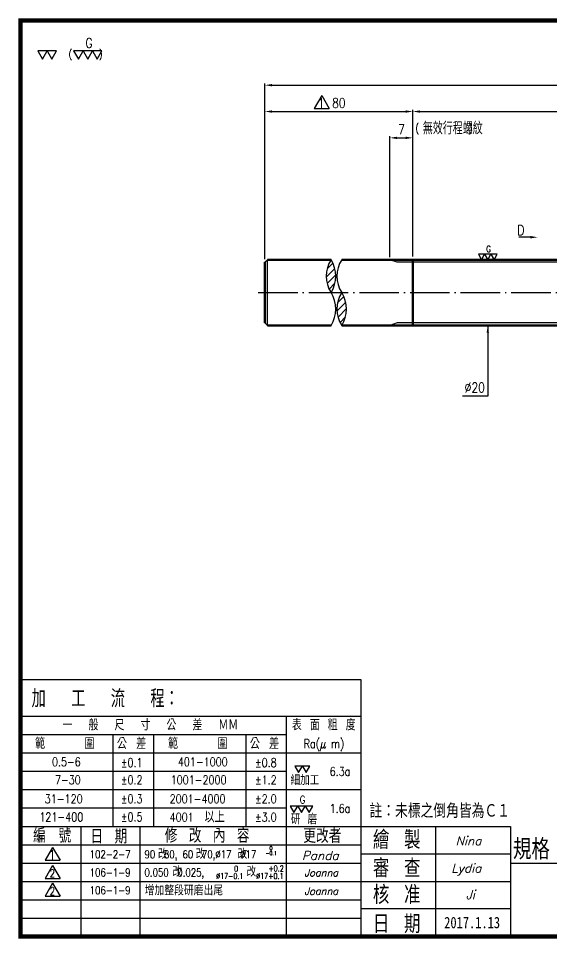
# Model space of a CAD drawing. Header units: millimetres. Extents: x 5676 to 6070, y -308 to -29.
# Drawn here: x 5675.9 to 5837.9, y -308.4 to -28.9 of the extents above; entities that cross this region are included whole.
import ezdxf
from ezdxf.enums import TextEntityAlignment as Align

# ---------------------------------------------------------------- set-up
doc = ezdxf.new("R2010")
doc.units = ezdxf.units.MM
doc.header["$LTSCALE"] = 10
doc.linetypes.add('C', pattern=[2.5625, 2, -0.25, 0.0625, -0.25])
doc.layers.get('0').update_dxf_attribs({"linetype": 'CONTINUOUS'})
doc.layers.get('DEFPOINTS').update_dxf_attribs({"linetype": 'CONTINUOUS'})
for name, color, linetype in [('03', 3, 'CONTINUOUS'), ('04', 4, 'CONTINUOUS'), ('C', 1, 'C')]:
    doc.layers.add(name, color=color, linetype=linetype)
doc.layers.add('AM_0', color=7, linetype='CONTINUOUS', lineweight=50)
doc.layers.add('AM_5', color=3, linetype='CONTINUOUS', lineweight=25)
doc.styles.add('BW_SIMPLEX', font='romans.shx', dxfattribs={"width": 0.8, "bigfont": 'chineset.shx'})
doc.styles.add('SIMPLEX', font='SIMPLEX.shx', dxfattribs={"width": 0.8, "bigfont": 'chineset.shx'})
doc.styles.get("Standard").update_dxf_attribs({"font": 'TXT', "width": 0.8, "bigfont": 'CHINESET'})
doc.styles.add('WW', font='ITALICT.SHX')
doc.dimstyles.new('STANDARD$0', dxfattribs={"dimscale": 0, "dimtxt": 3, "dimasz": 2.2, "dimexe": 0.5, "dimexo": 1, "dimgap": 1.1, "dimtad": 1, "dimdec": 3, "dimrnd": 0.0005, "dimdsep": 46, "dimtxsty": 'SIMPLEX', "dimcen": 0, "dimclrd": 6, "dimclre": 6, "dimclrt": 3, "dimadec": 1, "dimazin": 2, "dimtp": -0.1, "dimtm": 0.2, "dimtfac": 1, "dimtdec": 3, "dimtmove": 2, "dimatfit": 3, "dimfxl": 0, "dimtvp": 0.790698, "dimarcsym": 0})
doc.dimstyles.new('STANDARD$7', dxfattribs={"dimscale": 0, "dimtxt": 3, "dimasz": 2.2, "dimexe": 0.5, "dimexo": 1, "dimgap": 1.1, "dimtad": 1, "dimdec": 3, "dimrnd": 0.0005, "dimdsep": 46, "dimtxsty": 'SIMPLEX', "dimcen": 0, "dimclrd": 6, "dimclre": 6, "dimclrt": 3, "dimadec": 1, "dimazin": 2, "dimtp": -0.1, "dimtm": 0.2, "dimtfac": 1, "dimtdec": 3, "dimtmove": 2, "dimatfit": 3, "dimfxl": 0, "dimtvp": 0.790698, "dimarcsym": 0})

# ---------------------------------------------------------------- blocks, each defined once
blk = doc.blocks.new('*D11')
at = {"layer": 'AM_5', "color": 6, "lineweight": -2}
blk.add_line((5752.99, -57.17), (5793.59, -57.17), dxfattribs=at)
at = {"layer": 'AM_5', "color": 6}
for points in [[(5752.99, -56.81), (5752.99, -57.54), (5750.79, -57.17)], [(5793.59, -56.81), (5793.59, -57.54), (5795.79, -57.17)]]:
    blk.add_solid(points, dxfattribs=at)
at = {"layer": 'DEFPOINTS', "color": 0}
for p in [(5795.79, -57.17), (5750.79, -102.97), (5795.79, -101.92)]:
    blk.add_point(p, dxfattribs=at)
at = {"layer": 'AM_5', "color": 3, "insert": (5773.29, -54.57), "char_height": 3, "attachment_point": 5, "style": 'SIMPLEX'}
blk.add_mtext('80', dxfattribs=at)
blk = doc.blocks.new('*D12')
at = {"layer": 'AM_5', "color": 6, "lineweight": -2}
for p, q in [((5788.79, -101.42), (5788.79, -64.67)), ((5790.99, -65.17), (5793.59, -65.17))]:
    blk.add_line(p, q, dxfattribs=at)
at = {"layer": 'AM_5', "color": 6}
for points in [[(5790.99, -64.81), (5790.99, -65.54), (5788.79, -65.17)], [(5793.59, -64.81), (5793.59, -65.54), (5795.79, -65.17)]]:
    blk.add_solid(points, dxfattribs=at)
at = {"layer": 'DEFPOINTS', "color": 0}
for p in [(5795.79, -65.17), (5788.79, -102.42), (5795.79, -102.17)]:
    blk.add_point(p, dxfattribs=at)
at = {"layer": 'AM_5', "color": 3, "insert": (5792.29, -62.57), "char_height": 3, "attachment_point": 5, "style": 'SIMPLEX'}
blk.add_mtext('7', dxfattribs=at)
blk = doc.blocks.new('*D26')
at = {"color": 6, "lineweight": -2}
for p, q in [((5795.79, -101.17), (5795.79, -56.67)), ((5797.99, -57.17), (5941.59, -57.17)), ((5943.79, -101.97), (5943.79, -56.67))]:
    blk.add_line(p, q, dxfattribs=at)
at = {"color": 6}
for points in [[(5797.99, -56.81), (5797.99, -57.54), (5795.79, -57.17)], [(5941.59, -56.81), (5941.59, -57.54), (5943.79, -57.17)]]:
    blk.add_solid(points, dxfattribs=at)
at = {"layer": 'DEFPOINTS', "color": 0}
for p in [(5943.79, -57.17), (5795.79, -102.17), (5943.79, -102.97)]:
    blk.add_point(p, dxfattribs=at)
at = {"color": 3, "insert": (5869.79, -54.57), "char_height": 3, "attachment_point": 5, "style": 'SIMPLEX'}
blk.add_mtext('1400', dxfattribs=at)
blk = doc.blocks.new('*D28')
at = {"color": 6, "lineweight": -2}
for p, q in [((5750.79, -101.97), (5750.79, -48.67)), ((5752.99, -49.17), (6011.59, -49.17)), ((6013.79, -103.47), (6013.79, -48.67))]:
    blk.add_line(p, q, dxfattribs=at)
at = {"color": 6}
for points in [[(5752.99, -48.81), (5752.99, -49.54), (5750.79, -49.17)], [(6011.59, -48.81), (6011.59, -49.54), (6013.79, -49.17)]]:
    blk.add_solid(points, dxfattribs=at)
at = {"layer": 'DEFPOINTS', "color": 0}
for p in [(6013.79, -49.17), (5750.79, -102.97), (6013.79, -104.47)]:
    blk.add_point(p, dxfattribs=at)
at = {"color": 3, "insert": (5882.29, -46.57), "char_height": 3, "attachment_point": 5, "style": 'SIMPLEX'}
blk.add_mtext('1550', dxfattribs=at)
blk = doc.blocks.new('截斷')
at = {"layer": '04', "ltscale": 0.3}
h = blk.add_hatch(dxfattribs=at)
h.set_pattern_fill('ANSI31', color=256, scale=0.5, style=0)
h.set_pattern_definition([(45, (-8431.4416, -260.9975), (-1.12253202, 1.12253202), [])])
h.paths.add_polyline_path([(-3.26, -10, 0.290592), (-3.26, 0, 0.290592)])
h.paths.add_polyline_path([(0, -20, 0.290592), (0, -10, 0.290592)])
for centre, start, end in [((4.62, -5), 147.5932, 212.4068), ((-11.14, -5), 327.5932, 32.4068), ((7.88, -5), 147.5932, 212.4068), ((-11.14, -15), 327.5932, 32.4068), ((7.88, -15), 147.5932, 212.4068), ((-7.88, -15), 327.5932, 32.4068)]:
    blk.add_arc(centre, 9.33, start, end)
blk = doc.blocks.new('new block')
at = {"layer": '03'}
for p, q in [((-0.17, 6.16), (-3.67, 0.1)), ((-0.17, 6.16), (3.33, 0.1)), ((-3.67, 0.1), (3.33, 0.1))]:
    blk.add_line(p, q, dxfattribs=at)
at = {"layer": '03', "style": 'BW_SIMPLEX', "width": 0.8}
blk.add_text('1', height=4.5, dxfattribs=at).set_placement((-1.91, 0.42))
blk = doc.blocks.new('lib3')
at = {"xscale": 1.097863869848879, "yscale": 1.097863869848879, "zscale": 1.097863869848879}
blk.add_blockref('new block', (0.18, -0.11), dxfattribs=at)
blk = doc.blocks.new('11')
at = {"insert": (-7.17, 2.35), "char_height": 2.7, "width": 17.3924, "attachment_point": 5, "style": 'WW'}
blk.add_mtext('{\\C3;Panda}', dxfattribs=at)
blk = doc.blocks.new('1359741')
at = {"layer": '03'}
for p, q in [((0, 3.94), (-2.27, 0)), ((0, 3.94), (2.27, 0)), ((-2.27, 0), (2.27, 0))]:
    blk.add_line(p, q, dxfattribs=at)
at = {"layer": '03', "style": 'BW_SIMPLEX', "width": 0.8}
blk.add_text('2', height=2.37, dxfattribs=at).set_placement((-0.9, 0.36))

msp = doc.modelspace()

# ---------------------------------------------------------------- linework, layer by layer
at = {"color": 6}
msp.add_line((5831.4742, -95.351), (5827.9339, -95.351), dxfattribs=at)
at = {"ltscale": 0.6}
msp.add_line((5750.7914, -102.9726), (5751.5914, -102.1726), dxfattribs=at)
for q in [(5751.5914, -102.1726), (5750.7914, -121.3726)]:
    msp.add_line((5751.5914, -122.1726), q)
at = {"color": 3}
for p, q in [((5676.5883, -229.6849), (5779.9792, -229.6849)), ((5779.9792, -229.6849), (5779.9792, -307.7145)), ((5676.5883, -240.832), (5779.9792, -240.832)), ((5757.3269, -240.832), (5757.3269, -307.7145)), ((5676.5883, -246.4056), (5757.3269, -246.4056)), ((5704.7071, -274.2733), (5704.7071, -246.4056)), ((5716.9576, -246.4056), (5716.9576, -274.2733)), ((5745.0651, -246.4056), (5745.0651, -274.2733)), ((5676.5883, -251.9791), (5779.9792, -251.9791)), ((5676.5883, -257.5526), (5757.3269, -257.5526)), ((5676.5883, -263.1262), (5779.9792, -263.1262)), ((5676.5883, -268.6997), (5757.3269, -268.6997)), ((5676.5883, -274.2733), (5825.3898, -274.2733)), ((5694.8967, -274.2733), (5694.8967, -308.0472)), ((5712.8514, -274.2733), (5712.8514, -308.0472)), ((5802.6845, -274.2733), (5802.6845, -307.7145)), ((5825.3898, -274.2733), (5825.3898, -307.7145)), ((5676.5883, -279.8468), (5779.9792, -279.8468)), ((5779.9792, -282.5985), (5825.3898, -282.5985)), ((5676.5883, -285.4793), (5779.9792, -285.4793)), ((5825.3898, -285.4793), (6069.2465, -285.4793)), ((5676.5883, -290.9939), (5825.3898, -290.9939)), ((5676.5883, -296.5674), (5779.9792, -296.5674)), ((5779.9792, -299.2491), (5825.3898, -299.2491)), ((5676.5883, -302.141), (5779.9792, -302.141))]:
    msp.add_line(p, q, dxfattribs=at)
at = {"color": 7, "const_width": 1.3055}
msp.add_lwpolyline([(5676.5883, -307.7145), (6069.2465, -307.7145), (6069.2465, -29.5398), (5676.5883, -29.5398)], close=True, dxfattribs=at)
at = {"color": 7}
for points in [[(5684.6779, -38.7614), (5681.8075, -38.7614), (5683.2427, -41.2473)], [(5687.5483, -38.7614), (5684.6779, -38.7614), (5686.1131, -41.2473)], [(5695.5907, -38.7614), (5692.7203, -38.7614), (5694.1555, -41.2473)], [(5698.4611, -38.7614), (5695.5907, -38.7614), (5697.0259, -41.2473)], [(5701.3316, -38.7614), (5698.4611, -38.7614), (5699.8964, -41.2473)]]:
    msp.add_lwpolyline(points, close=True, dxfattribs=at)
at = {"color": 3}
for points in [[(5817.5891, -100.5233), (5815.6847, -100.5233), (5816.6369, -102.1726)], [(5819.4936, -100.5233), (5817.5891, -100.5233), (5818.5414, -102.1726)], [(5821.398, -100.5233), (5819.4936, -100.5233), (5820.4458, -102.1726)], [(5762.1983, -255.954), (5759.902, -255.954), (5761.0502, -257.9427)], [(5764.4947, -255.954), (5762.1983, -255.954), (5763.3465, -257.9427)], [(5760.8029, -268.104), (5758.5066, -268.104), (5759.6547, -270.0927)], [(5763.0992, -268.104), (5760.8029, -268.104), (5761.9511, -270.0927)], [(5765.3955, -268.104), (5763.0992, -268.104), (5764.2474, -270.0927)]]:
    msp.add_lwpolyline(points, close=True, dxfattribs=at)
at = {"color": 6}
msp.add_solid([(5831.4742, -94.9843), (5831.4742, -95.7177), (5833.6742, -95.351)], dxfattribs=at)
at = {"layer": '04'}
for p, q in [((5790.9893, -102.9726), (5788.7914, -102.1726)), ((5841.2914, -102.9726), (5790.9893, -102.9726)), ((5790.9893, -121.3726), (5788.7914, -122.1726)), ((5841.2914, -121.3726), (5790.9893, -121.3726))]:
    msp.add_line(p, q, dxfattribs=at)
at = {"layer": 'AM_0'}
for p, q in [((5750.7914, -102.9726), (5750.7914, -121.3726)), ((5751.5914, -102.1726), (5770.9097, -102.1726)), ((5774.1688, -102.1726), (5795.7914, -102.1726)), ((5795.7914, -102.1726), (5841.2914, -102.1726)), ((5795.7914, -102.1726), (5795.7914, -122.1726)), ((5751.5914, -122.1726), (5770.9097, -122.1726)), ((5774.1688, -122.1726), (5795.7914, -122.1726)), ((5795.7914, -122.1726), (5841.2914, -122.1726))]:
    msp.add_line(p, q, dxfattribs=at)
at = {"layer": 'C', "ltscale": 0.6}
msp.add_line((5748.7914, -112.1726), (6015.7914, -112.1726), dxfattribs=at)

# ---------------------------------------------------------------- block references
at = {"lineweight": 0, "xscale": 0.5919064107137146, "zscale": 0.5919064107137146}
for p, yscale in [((5768.0908, -56.2576), 0.5919064107137144), ((5686.3373, -284.5911), 0.5919064107137146)]:
    msp.add_blockref('lib3', p, dxfattribs=dict(at, yscale=yscale))
for name, p in [('截斷', (5774.1688, -102.1726)), ('11', (5774.8288, -285.4793)), ('1359741', (5686.3373, -290.1057)), ('1359741', (5686.3373, -295.5129))]:
    msp.add_blockref(name, p)

# ---------------------------------------------------------------- texts
at = {"color": 7, "style": 'SIMPLEX', "width": 0.8}
for s, height, p in [('G', 2.9937, (5696.3331, -36.36)), ('(      )', 2.24903, (5691.1837, -39.7003))]:
    msp.add_text(s, height=height, dxfattribs=at).set_placement(p, align=Align.MIDDLE_LEFT)
at = {"color": 3, "style": 'SIMPLEX', "width": 0.8}
for s, height, p in [('G', 1.9862, (5818.0816, -98.93)), ('G', 2.3949, (5761.3967, -266.1828)), ('102-2-7', 2.38444, (5697.5864, -282.7698)), ('90  80,', 2.38444, (5714.2521, -282.7698)), ('改', 2.8613, (5718.3206, -282.6963)), ('60  70,%%C17  %%C17', 2.384444, (5725.7944, -282.7698)), ('改', 2.8613, (5729.8022, -282.6963)), ('改', 2.8613, (5742.5048, -282.6963)), ('-0.1', 1.19222, (5751.0158, -282.4144)), ('0', 1.1922, (5752.2092, -280.9143)), ('106-1-9', 2.38444, (5697.5864, -288.2844)), ('0.050  0.025,', 2.384444, (5714.2521, -288.2844)), ('改', 2.8613, (5722.7026, -288.0946)), ('改', 2.8613, (5745.2139, -288.0946)), ('106-1-9', 2.38444, (5697.5864, -293.6916)), ('增加整段研磨出尾', 2.86133, (5714.3124, -293.7856))]:
    msp.add_text(s, height=height, dxfattribs=at).set_placement(p, align=Align.MIDDLE_LEFT)
at = {"color": 3}
for s, height, width, p in [('加  工  流  程：', 5.406023, 0.8, (5679.9329, -238.1621)), ('一  般  尺  寸  公  差  ＭＭ', 3.421114, 0.8, (5689.3443, -245.148)), ('表 面 粗 度', 3.42111, 0.8, (5759.0174, -245.148)), ('範    圍', 3.42422, 0.9, (5680.9892, -250.8105)), ('公 差', 3.42422, 0.9, (5705.8412, -250.8105)), ('範    圍', 3.42422, 0.9, (5721.3754, -250.8105)), ('公 差', 3.42422, 0.9, (5746.2273, -250.8105)), ('細加工', 3.02737, 0.8, (5758.6213, -261.774)), ('註：未標之倒角皆為Ｃ１', 4.314007, 0.9, (5782.5903, -271.7321)), ('以上', 3.42422, 0.9, (5732.4567, -273.1046)), ('研 磨', 3.02737, 0.8, (5758.7021, -273.6207)), ('編\u3000號^J', 4.28878, 0.9, (5680.4073, -279.2474)), ('日 期', 4.28878, 0.9, (5697.8541, -279.5068)), ('修 改 內 容', 4.28878, 0.9, (5720.3914, -279.2532)), ('更改者', 4.28878, 0.9, (5762.5014, -279.3185)), ('繪 製', 5.55018, 0.9, (5783.6382, -281.1592)), ('規格', 6.23104, 0.9, (5826.1991, -284.3555)), ('審 查', 5.55018, 0.9, (5783.6382, -289.7844)), ('核 准', 5.55018, 0.9, (5783.6382, -297.8481)), ('日 期', 5.55018, 0.9, (5783.6285, -306.7168))]:
    msp.add_text(s, height=height, dxfattribs=dict(at, width=width)).set_placement(p)
at = {"color": 3, "style": 'SIMPLEX', "width": 0.8}
for s, p in [('Ra(μ m)', (5762.6115, -250.5052)), ('0.5-6', (5686.1286, -256.0021)), ('%%p0.1', (5707.0769, -256.2517)), ('401-1000', (5724.3636, -256.0021)), ('%%p0.8', (5747.818, -256.2517)), ('6.3a', (5770.5233, -258.9308)), ('7-30', (5687.0404, -261.4943)), ('%%p0.2', (5707.0769, -261.4943)), ('1001-2000', (5722.2053, -261.4943)), ('%%p1.2', (5747.818, -261.4943)), ('31-120', (5683.9399, -267.2645)), ('%%p0.3', (5707.0769, -267.2645)), ('2001-4000', (5721.8935, -267.2645)), ('%%p2.0', (5747.818, -267.2645)), ('1.6a', (5770.5233, -270.1591)), ('121-400', (5682.3087, -272.7684)), ('%%p0.5', (5707.0769, -272.7684)), ('4001', (5721.8935, -272.8381)), ('%%p3.0', (5747.818, -272.8381))]:
    msp.add_text(s, height=2.66003, dxfattribs=at).set_placement(p)
at = {"color": 3, "style": 'WW'}
for s, height, p in [('Nina', 2.68099, (5808.8143, -280.0113)), ('Lydia', 2.6972, (5807.4814, -288.3244)), ('Ji', 2.6972, (5811.8526, -296.3804))]:
    msp.add_text(s, height=height, dxfattribs=at).set_placement(p)
at = {"color": 3, "insert": (5829.6591, -94.6994), "char_height": 3, "attachment_point": 9, "style": 'SIMPLEX'}
msp.add_mtext('D', dxfattribs=at)
for s, insert, char_height, width, attachment_point, style in [('{\\C3;Joanna}', (5767.9294, -288.3775), 2.16, 13.913943, 5, 'WW'), ('{\\C3;Joanna}', (5767.9294, -293.9511), 2.16, 13.913943, 5, 'WW'), ('{\\fDFKai-SB|b0|i0|c136|p65;\\W0.50185; \\W0.8;2017.1.13}', (5804.0529, -301.7545), 3.465245, 19.644191, 1, 'BW_SIMPLEX')]:
    msp.add_mtext(s, dxfattribs=dict(insert=insert, char_height=char_height, width=width, attachment_point=attachment_point, style=style))
at = {"layer": '03', "attachment_point": 7, "style": 'SIMPLEX'}
for s, insert, char_height in [('%%C20', (5811.4921, -142.498), 3), ('0', (5741.4721, -288.0203), 1.7829), ('+0.2', (5751.908, -287.9479), 1.78291), ('%%C17-0.1', (5735.9994, -290.2603), 1.78291), ('%%C17+0.1', (5748.1733, -290.2603), 1.78291)]:
    msp.add_mtext(s, dxfattribs=dict(at, insert=insert, char_height=char_height))
at = {"layer": 'AM_0', "width": 0.8}
for s, height, style, p in [('(           )', 2.3, 'BW_SIMPLEX', (5796.5407, -63.3388)), ('無效行程螺紋', 3.8, 'SIMPLEX', (5798.787, -64.1246))]:
    msp.add_text(s, height=height, dxfattribs=dict(at, style=style)).set_placement(p)

# ---------------------------------------------------------------- dimensions: what is measured, and where the dimension line sits
for base, p1, p2, text, picture, middle in [((6013.7914, -49.1726), (5750.7914, -102.9726), (6013.7914, -104.4726), '1550', '*D28', (5882.2914, -46.5726)), ((5943.7914, -57.1726), (5795.7914, -102.1726), (5943.7914, -102.9726), '1400', '*D26', (5869.7914, -54.5726))]:
    dim = msp.add_linear_dim(base=base, p1=p1, p2=p2, text=text, dimstyle='STANDARD$0', override={"dimscale": 1, "dimrnd": 0, "dimadec": 3, "dimtmove": 0})
    dim.commit()
    dim.dimension.update_dxf_attribs({"geometry": picture, "text_midpoint": middle})
at = {"layer": 'AM_5'}
dim = msp.add_linear_dim(base=(5795.7914, -57.1726), p1=(5750.7914, -102.9726), p2=(5795.7914, -101.9226), text='80', dimstyle='STANDARD$0', override={"dimscale": 1, "dimrnd": 0, "dimse1": 1, "dimse2": 1, "dimadec": 3, "dimtmove": 0, "dimarcsym": 1}, dxfattribs=at)
dim.commit()
dim.dimension.update_dxf_attribs({"geometry": '*D11', "text_midpoint": (5773.2914, -54.5726)})
dim = msp.add_linear_dim(base=(5795.7914, -65.1726), p1=(5788.7914, -102.4226), p2=(5795.7914, -102.1726), dimstyle='STANDARD$0', override={"dimscale": 1, "dimrnd": 0, "dimse2": 1, "dimadec": 3, "dimtmove": 0}, dxfattribs=at)
dim.commit()
dim.dimension.update_dxf_attribs({"geometry": '*D12', "text_midpoint": (5792.2914, -62.5726)})

# ---------------------------------------------------------------- leaders
msp.add_leader([(5818.5414, -122.1726), (5818.5414, -143.598), (5810.9046, -143.598)], dimstyle='STANDARD$7', override={"dimscale": 1, "dimgap": 1.1, "dimtad": 0, "dimrnd": 0, "dimadec": 3, "dimtmove": 0, "dimarcsym": 1})

doc.saveas('drawing.dxf')
